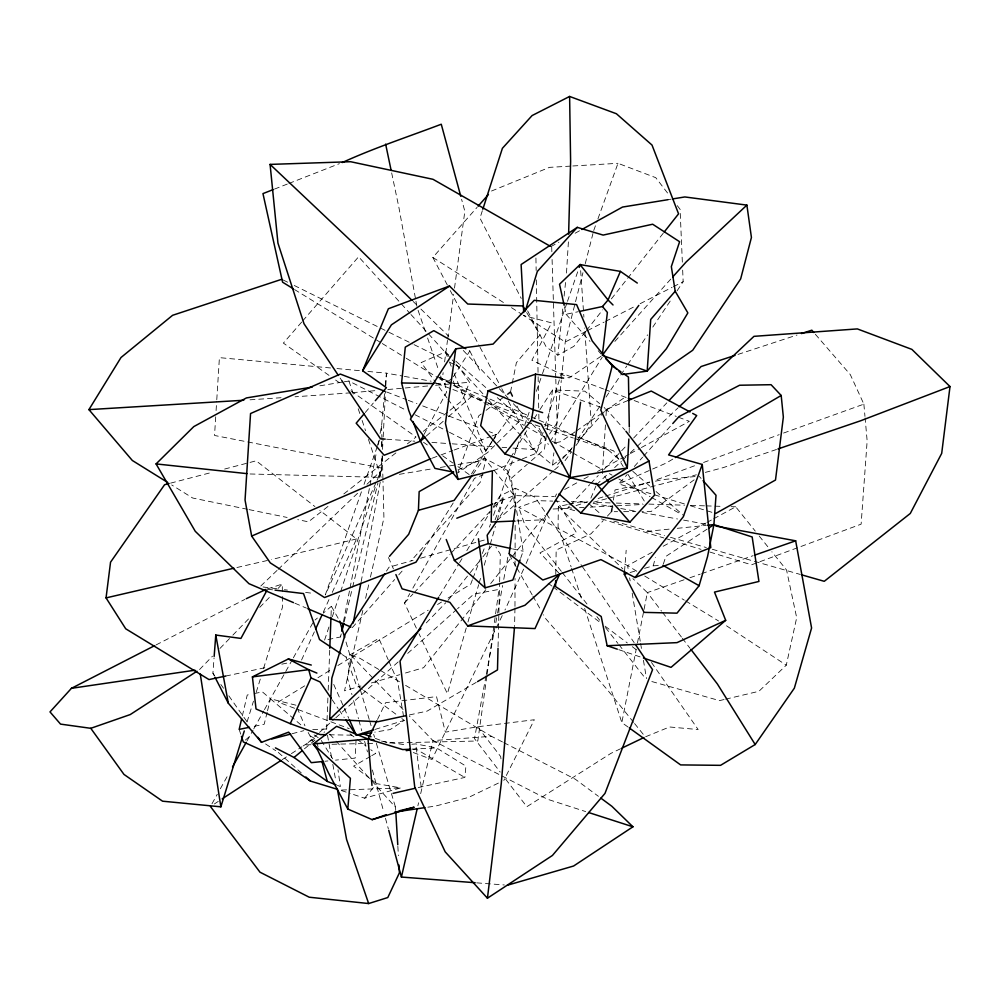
<?xml version="1.0" encoding="UTF-8"?>
<svg xmlns="http://www.w3.org/2000/svg" width="1000" height="1000" viewBox="0 0 1000 1000"><rect width="100%" height="100%" fill="white"/><g stroke="black" fill="none" stroke-linecap="round" stroke-linejoin="round"><path stroke-width="0.75" stroke-dasharray="5 3.75" d="M514.975 607.938L514.55 626.6M514.975 606.388L515.037 578.413M515.075 565.975L515.087 558.2M515.087 556.65L515.175 520.9M515.212 506.912L515.25 488.263L535.087 497.275L545.6 512.712M567.35 504.6L558.35 506.525L558.075 526.788L571.112 566.838M555.763 574.438L556.175 550.062L590.988 533.812L603.288 520.538M498.05 646.775L498.837 614.35M498.875 612.812L499.6 583.475M499.637 581.938L500.312 554.15L495.875 547.025M568.4 241.875L566.4 274.4M327.887 698L326.637 730.638L324.025 732.337M328.188 690.225L329.787 648.263M331.037 615.625L331.388 606.3L323.225 613.15M356.062 739.825L355.163 758.088L335.5 760.15M382.225 455.613L381.575 468.062L378.275 481.625M382.537 449.387L383.1 438.5M383.188 436.938L385.5 391.825M385.825 385.613L386.463 373.162L367.9 371.438M629.175 432.962L629.288 426.812M215.7 416.8L214.537 435.475L381.575 468.062L378.162 478.363M216.088 410.575L216.675 401.238M216.775 399.675L219.412 357.638L330.775 367.987M605.438 424.913L602.388 473.25L605.975 478.288M606.038 415.562L606.425 409.325L604.163 407.413M214.312 675.9L212.913 673.175L214.05 657.925M624.538 571.2L626.175 550.262M380.087 433.425L381.587 425.775L384.6 393.275M385.312 385.538L386.463 373.162L402.85 376.112M418.225 787.562L464.85 777.438L465.913 766.112L436.512 747.9L415.737 743.925L408.338 744.575M525 432.875L533.713 449.462L552.6 465.163L553.862 452.837M554.812 443.6L561.287 380.475M561.45 378.938L565.237 341.987L582.95 272.688M527.663 310.9L546.163 346.9L557.837 355.188L563.112 305.475M564.1 296.15L565.75 280.625M439.462 378.7L442.125 380.337L443.15 372.663M444.6 361.9L447.488 340.387M447.7 338.85L453.688 294.275M454.513 288.125L464.837 211.287L461.587 199.275M546.312 435.55L544.45 449.237L528.45 463.25M547.15 429.462L552.55 389.925L584.9 391.188L599.625 403.6M486.887 676.025L477.788 741L389.375 742.975M487.1 674.475L499.012 589.388L473.787 594.138L457.55 608.7M378.787 669.475L360.012 658.337L351.112 655.4L347.438 678L351.938 694.587M611.962 508.787L612.438 505.887M613.375 500.087L615.025 489.938L649.438 482.488M486.025 675.863L474.487 738.65L500.188 772.062M486.312 674.325L497.287 614.6M497.562 613.075L502.625 585.513M503.762 579.388L508.537 553.35M361.15 581.638L380.838 478.913M328.913 627.038L324.525 640.288L340.513 636.962L341.112 633.9M343.488 621.663L349.738 589.525M350.037 587.987L369.675 486.987M369.975 485.462L376.525 451.788M377.713 445.675L378.9 439.55M628.088 727.075L621.838 722.575L636.237 649.188M637.438 643.062L643.75 610.962M644.05 609.425L647.35 592.612L632.888 578.625M510.513 392.025L511.975 384.7M512.275 383.225L516.375 362.688L540.062 334.888L526.675 312.525M725.6 699.175L758.925 691.3L786.287 665.175L796.688 617.712L786.55 570.037L771.875 551.788M362.837 610.45L344.513 690.812L360.938 686.012M365.6 598.312L369.05 583.15M370.438 577.087L383.925 517.95L382.987 481.075M417.875 805.8L418.575 802.775M420.675 793.675L432.95 740.612L409.25 715.95M242.325 715.938L247.237 695.013L251.788 694.075M340.513 636.962L341.25 633.95M344.175 621.875L352.25 588.7M352.612 587.2L377.912 483.137M267.137 712.275L264.188 724.25L250.938 726.975M267.512 710.775L270.462 698.8L262.4 691.888L253.3 693.763M644.587 568.325L653.288 565.8L655.375 557.5M449.487 432.325L479.787 447.788L485.925 459.812L480.262 482.238L411.138 560.8M585.262 263.637L592.962 233.512M466.25 627.975L447.388 693.7L419.012 633.725M467.962 622L478.675 584.663M479.1 583.175L481.238 575.7M484.237 565.25L489.812 545.825M490.238 544.338L495.387 526.413M497.1 520.438L503.95 496.538L491.262 510.138M247.05 722L253.475 701.175M256.225 692.237L260.825 677.362M263.575 668.425L282.413 607.413L282.362 596.512M522.212 458.975L536.675 453.1L543.1 432.375M544.938 426.45L560.087 377.575M560.55 376.1L561.462 373.137L603.612 389.012M482.35 210.712L479.975 218.15L521.25 298.438M663.337 564.075L665.863 556.425L707.425 528.913M332.325 616.737L340.125 593.188M340.613 591.712L375.725 485.725M489.462 527.075L490.487 524.125M493.537 515.275L513.938 456.262M514.45 454.787L520.562 437.075M524.65 425.275L529.75 410.525M536.375 391.35L541.987 375.112M542.5 373.638L566.975 302.825M567.475 301.35L578.188 270.363M361.438 491.8L325.3 594.938L376.463 481.6M364.025 484.425L377.45 446.125M377.962 444.65L380.55 437.275M520.588 558.413L523.162 551.213L514.225 495.562L507.35 470.325L484.462 458.25L457.812 469.963M593.737 230.5L597.425 220.275M597.95 218.812L617.987 163.312L655.75 177.662L668.85 194.7M472.388 579.788L470.725 584.163L446.812 598.812M472.938 578.325L480.138 559.338M482.35 553.5L484.562 547.65M495.087 519.9L503.95 496.538M455.825 365.275L458.612 366.65L469.487 382.262L462.337 400.55L448.9 411.138M590.887 498.137L595.925 486.037M523.625 569.125L504.963 610.025M526.112 563.462L546.55 516.65M555.225 496.8L556.475 493.963M377.1 480.188L381.587 470.275L381.587 456.8M301.562 660.013L314.35 631.85M323.3 612.15L329.688 598.062M332.25 592.438L356.538 538.938L319.812 510.35M377.512 719.45L385.625 702.688L436.525 696.612L445.375 732.163L477.587 726.787L534.325 719.737L503.825 780.475M502.238 615.612L431.938 759.488L413.075 752.45M424.062 434.375L446.55 392.2L444.75 383.75L451.413 378.862M211.975 803.787L217.3 794.237M220.338 788.787L228.713 773.775M246.962 741.038L253.05 730.125M253.812 728.763L263.7 711.025M264.45 709.663L284.988 672.825M285.75 671.462L292.6 659.188M293.363 657.825L313.9 620.988M416.375 628.15L404.487 603.038L409.812 593.55M412.863 588.125L474.475 478.312L483.15 474.8M509.913 458.888L503.5 469.613L511.325 478.263L514.95 507.625M510.712 457.55L528.337 428.062M439.45 595.925L458.762 563.987M459.562 562.65L461.975 558.663M466.812 550.675L490.138 512.062M493.363 506.737L499.8 496.087L515.25 488.263M549.975 441.825L602.263 357.113M545.887 515.85L543.4 519.8L515.763 520.975M422.612 551.638L453.263 502.887M471.5 473.913L493.038 439.663M493.862 438.338L496.35 434.387L489.137 431.6M453.35 376.75L469.812 351L467.15 349.5M534.087 418.787L539.125 410.913M539.963 409.6L552.55 389.925L606.425 409.325L624.9 430.1M386.463 571.112L389.025 567.2L413.062 560.35M572.163 447.663L568.688 452.85L558.787 460.425M577.362 439.888L599.913 406.175M605.988 397.1L619.862 376.35M620.725 375.05L626.8 365.975M627.663 364.675L647.613 334.862M652.812 327.075L671.888 298.55M677.1 290.775L683.162 281.7L682.638 269.375M549.538 434.038L557.15 422.725L555.8 379.2M447.887 399.087L485.637 450.688L491.925 441.925M492.825 440.675L513.45 411.863L497.287 397.65M472.875 474.363L484.462 458.25L514.225 495.562L554.312 496.662M565.05 460.662L571.4 451.85M575.938 445.55L591.362 424.15L584.663 328.038M585.438 331.712L573.913 346.3L557.837 355.188M586.4 330.5L602.725 309.837M611.362 298.9L663.2 233.287M485.838 589.65L423.625 667.7L401.238 674.237M490.7 583.55L511.1 557.95M512.075 556.725L545.125 515.262M447.95 600.475L469.338 573.787M470.312 572.575L481.987 558.025M482.95 556.812L493.65 543.462M364.625 798.188L376.65 783.637L400.7 787.9L364.625 798.188L351.575 793.9M365.238 412.537L373.3 403.062M301.663 322.1L283.363 343.088L330.5 376.438M302.675 320.925L358.612 256.788L409.938 313.375M352.325 627.625L394.625 579.562M398.762 574.862L402.887 570.175M447.35 285.062L432.837 257.425L477.1 207.338M557.513 464.5L561.587 459.9M562.612 458.75L572.8 447.25M577.888 441.512L606.425 409.325L628.1 400.475M614.85 341.438L671.762 278M684.375 503.925L618.725 483.938L627.038 474.65M634.312 466.512L642.625 457.225M643.675 456.062L671.737 424.7M607.388 516.112L611.487 511.688L617.575 511.675M404.487 603.038L412.95 593.975M414.012 592.837L449.988 554.325M451.05 553.188L490.2 511.262M574.663 510.688L567.225 508.413L569.375 506.138M570.45 505L589.725 484.575M590.8 483.438L598.288 475.487M603.65 469.812L626.138 445.975M633.638 438.038L666.838 402.85M426.287 622.9L445.788 602.712M199.575 669.525L212.463 656.2M219.988 648.425L231.812 636.213M232.875 635.112L249 618.462M259.738 607.35L271.562 595.15M278 588.488L282.3 584.05L282.35 594.95M277.038 570.45L260.175 586.613L276.825 588.737M278.163 569.375L357.975 492.887M366.962 484.275L381.587 470.275M596.475 484.7L607.812 474.025M614.612 467.625L621.4 461.213M622.537 460.15L625.938 456.95M630.475 452.675L636.138 447.337M637.263 446.275L678.062 407.85M318.387 733.425L305.625 744.85L311.825 744.712M319.538 732.375L334.625 718.875M335.775 717.825L398.4 661.7M407.688 653.388L456.388 609.738M511.325 478.263L527.312 464.25M553.413 470.875L497.6 519.925L514.225 495.562L494.125 503.488M554.575 469.85L562.725 462.7M426.262 436.075L443.75 420.812M448.4 416.75L471.712 396.388M245.362 740.1L251.612 734.65M315.062 620.013L317.387 618.05M304.438 748.825L316.012 739.2L310.225 735.95M327.975 506.438L308.425 521.838L297.775 519.65M343.85 493.925L396.375 452.525M407.375 443.862L415.925 437.125M423.25 431.35L447.675 412.1M552.6 465.163L557.55 461.375M481.213 413.975L478.775 415.8L457.762 472.962L487.65 452.512L522.6 418.062L516.237 404.363M486.1 410.312L508.075 393.862M694.163 479.812L651.012 511.6L641.888 511.625M575.062 431.85L560.988 441.6L553.962 443.2M576.337 430.962L626.2 396.375M601.025 356.262L569.113 377.938L531.888 360.25L551.663 322.875L523.888 315.663M214.375 803.962L218.287 801.4M282.25 759.625L290.087 754.513M291.388 753.65L301.837 746.838M303.137 745.975L317.5 736.6M401.775 718.538L404.237 720.35L390.163 729.562L374.762 732.15M304.675 685.85L278.113 702.125L349.225 728.637M317.962 677.712L332.575 668.775M337.887 665.512L428.212 610.2M437.512 604.5L441.5 602.062M672.788 459.125L666.125 463.1L618.725 483.938M476.238 682.362L427.113 711.112L409.212 714.975M370.45 756.425L353.6 766.137L370.588 779.025M371.75 755.675L375.637 753.438L370.763 749.7M342.3 654.625L346.087 657.138L378.825 638.362L388.212 659.8M550.763 246.675L558.888 242.188M575.125 233.225L580.55 230.225M564.688 489.462L577.013 482.725M583.862 478.988L589.35 475.988M597.562 471.488L623.587 457.262M624.963 456.512L629.075 454.275M630.438 453.525L640.037 448.275M641.4 447.537L689.35 421.325L677.725 416.938M652.212 552.212L627.575 565.612L518.725 507.35L537.25 500.637L552.762 501.112M663.162 546.263L705.588 523.175M706.963 522.438L712.438 519.45M713.8 518.713L735.7 506.8L755.263 531.112M156.088 644.912L244.887 599.388M586.05 331.35L565.237 341.987L523.288 315.2M587.438 330.637L604.087 322.125M605.475 321.413L634.612 306.525M640.163 303.688L672.062 287.375M673.45 286.663L683.162 281.7M498.4 783.088L468.525 797.45L435.55 806.062L426.488 807.387M620.575 748.737L610.95 753.35L526.85 806.712L504 777.013M448.812 355.012L445.35 351.962L421.175 362.587L446.962 397.825M491.512 191.025L549.475 167.362L571.275 166.075M493.275 470.7L520.763 459.55M274.5 189.088L287.488 184M288.925 183.438L339.4 163.663M432.287 458.137L439.575 455.438M441.025 454.9L452.675 450.575M454.125 450.037L490.525 436.55M491.987 436.012L496.35 434.387M657.025 479.6L696.287 465.15M703.562 462.475L779.188 434.663M783.55 433.062L863.875 404.137L850.3 374.6L813.838 332.525M684.062 579.788L647.35 592.612L661.538 611.125M689.938 577.737L700.212 574.15M701.675 573.638L753.075 555.688M776.5 449.462L723.312 467.6L705.35 472.388M738.012 354.412L797.05 335.025M267.462 588.913L282.3 584.05M567.225 508.413L570.175 507.463M576.062 505.575L587.837 501.8M598.138 498.488L604.025 496.6M605.5 496.125L649.663 481.962M375.175 729.388L404.237 720.35M371.388 682.962L399.75 674.675M630.1 572.513L637.35 570.413M420.562 558.212L485.15 539.8M606.613 498.725L593.15 502.325L610.125 502.9M608.112 498.325L696.375 474.787M170.588 483.137L212.625 472.175M224.638 469.038L256.163 460.812L314.913 506.55M292.188 733.688L303.825 730.662M356.538 538.938L271.488 559.538M724.075 699.538L719.538 700.612L651.213 681.375M236.925 567.525L269.988 559.875M655.425 481.188L662.913 479.575L697.588 476.325M564.462 306.762L566.112 314.275L578.237 311.7M568.85 504.288L582.362 501.388L586.962 502.238M225.7 676.05L268.188 667.062M281.837 664.175L289.425 662.575M399.35 474.325L432.762 468.725M440.363 467.45L447.962 466.175M449.475 465.925L485.925 459.812M319.875 385.812L342.825 382.025M344.35 381.775L348.938 381.025L406.788 410.538M668.112 199.662L671.162 199.175M413.15 749.513L415.925 749.062L464.85 777.438M324.9 761.263L327.925 760.938M646.725 531.413L669.638 529.1M677.275 528.325L706.287 525.388M350.863 392.825L295.038 396.788M352.4 392.688L375.513 390.625M387.837 389.525L429.425 385.825M435.588 385.275L469.487 382.262M502.425 741.925L491.425 736.3L432.95 740.612L547.312 799.188L585.688 811.575M250.012 399.812L281.062 397.725M572.825 165.975L617.987 163.312M553.088 509.012L571.725 508.075M579.487 507.675L584.15 507.438M590.363 507.125L615.2 505.875M616.763 505.8L643.15 504.462M412 749.125L436.512 747.9M653.288 565.8L660.163 565.475M312.725 729.625L329.2 728.863M341.55 790.05L400.7 787.9M331.987 744.262L366.112 743.5M367.663 743.462L373.862 743.325M623.65 511.662L635.812 511.637M435.5 383.575L444.75 383.75M329.263 734.75L356.275 735.263M250.062 473.975L381.125 477.375L368.45 439.425M554.312 501.163L565.163 501.5M571.362 501.688L586.862 502.175M616.325 503.088L642.675 503.913M648.888 504.1L684.538 505.213M690.738 505.4L704.7 505.838M706.25 505.887L721.75 506.362M731.05 506.65L735.7 506.8M386.737 439.237L414.787 441.2M431.925 442.413L450.637 443.725M452.188 443.825L494.263 446.788M502.062 447.325L506.737 447.663M512.962 448.1L533.225 449.513L546.15 439.062L532.4 424.237M476.712 882.85L504.375 884.975M336.962 368.562L361.712 370.863M267.575 589.225L273.562 589.95M284.4 589.7L287.438 590.087M305.613 592.413L313.175 593.387M381.488 741.112L405.375 744.837M404.338 376.375L431.138 381.2M593.1 503.375L613.05 507.062M620.725 508.488L636.075 511.325M642.212 512.45L677.5 518.975M683.637 520.112L706.663 524.362M247.525 509.3L192.712 498.025L171.713 484.963M249.05 509.613L287.113 517.45M512.525 548.888L523.162 551.213M295.938 705.2L270.462 698.8L302.062 725.888M613.763 521.062L664.513 535.588M670.487 537.3L706.312 547.55M712.288 549.263L800.362 574.475M690.35 505.737L712.725 512.55M601.413 518.875L663.838 537.975M665.325 538.438L701 549.35M709.912 552.075L751.538 564.812L861.125 524.163L867.15 440.9L865.1 417.925M341.438 790.575L350.138 793.425M618.763 649.663L640.537 657.038M539.85 426.55L519.462 419.55L487.8 402.9M545.688 428.55L573.362 438.05M574.812 438.55L608.325 450.037L621.138 461.175M375.337 738.375L386.95 742.712M605.062 389.562L626.862 397.775M634.125 400.513L676.263 416.4M436.938 383.413L451.425 388.95M452.875 389.5L486.2 402.225M487.638 402.775L529.65 418.825M544.138 424.363L576.013 436.538M577.463 437.1L613.688 450.938L623.212 466.55M386.587 391.95L406.8 399.762M408.25 400.325L416.912 403.675M422.688 405.913L447.25 415.4M448.688 415.962L480.462 428.25M337.45 785.413L340.35 786.55L338 769.712M294.925 603.225L306.4 608.112M448.263 381.138L439.675 377.438L486.425 402.175M449.688 381.75L529.725 416.2M531.15 416.812L608.325 450.037M283.125 279.975L288.7 282.738M294.262 285.487L387.575 331.575M388.975 332.262L412.65 343.95M414.038 344.637L444.675 359.775M450.25 362.525L454.425 364.588M415.05 414.75L448.113 431.625M503.8 742.638L575.262 779.188L598.425 796.325M438.25 376.825L523.8 425.225M525.163 425.988L546.888 438.275M552.325 441.35L571.337 452.113M572.7 452.875L602.575 469.775M609.362 473.612L612.075 475.15M618.862 478.988L650.1 496.662M651.462 497.425L681.338 514.325M380.125 670.263L400.238 682.2M405.6 685.387L491.425 736.3M636.812 571.237L627.575 565.612L628.6 571.725M644.725 576.05L684.287 600.125M685.612 600.925L718.587 620.988M294.55 289.55L380.962 342.713M382.3 343.537L404.9 357.438M406.225 358.263L438.137 377.887M432.837 257.425L504.938 303.475M511.488 307.663L521.975 314.363M318.212 737.663L312.512 733.863M726.5 625.8L786.287 665.175M265.575 743.95L275.738 750.7M335.6 380.05L339.425 382.75M350.887 390.863L415.863 436.85M423.512 442.25L427.337 444.963M442.625 455.775L452.812 462.987M457.912 466.6L471.925 476.512M362.438 689.45L356.287 684.9L346.087 657.138M363.663 690.362L396.863 714.9M548.138 583.225L551.85 586.025M553.088 586.95L600.112 622.425M605.062 626.163L627.337 642.962M632.288 646.7L636 649.5M371.8 779.95L376.65 783.637M350 733.838L356.112 738.512M357.325 739.438L365.875 745.975M632.788 471.312L651.425 487.512M656.087 491.562L684.05 515.862M588.663 503.512L601.587 514.825M455.737 361.1L488.062 389.525M278.275 752.4L296.675 768.8M297.825 769.825L301.275 772.9M558.35 506.525L622.875 568.938M413.137 301.45L416.475 304.713M420.925 309.075L448.775 336.3M463.25 350.45L508.075 398M351.112 655.4L403.875 710.337M558.688 572.9L539.987 552.888L576.538 532.788L555.9 499.25M513.362 403.7L531.35 423.088M410.988 314.538L454.975 363.038M456.025 364.188L487.45 398.825M488.488 399.988L536.675 453.1M329.775 734.125L334.988 739.925M336.037 741.087L370.487 779.438M371.525 780.6L395.538 807.325L395.725 810.438M699.087 476.188L701.087 478.425M566.112 314.275L590.013 341.413M598.2 350.737L601.275 354.237M759.163 535.988L767.962 546.925M633.6 722.337L607.25 689.638L545.8 618.787L543.525 614.775M634.575 723.55L645.312 736.875L669.513 726.975L698.162 729.55L651.388 662.3M561.312 571.312L524.825 524.85L518.725 507.35M562.275 572.537L589.15 606.763M596.838 616.55L599.712 620.212M605.475 627.55L617.95 643.45M618.913 644.663L645.8 678.9M477.587 726.787L500.675 756.538L501.262 761.025M677.288 205.662L680.088 209.312L682.387 263.212M662.487 612.35L681.413 637.038M682.35 638.275L689.925 648.15M212.913 673.175L214.675 675.688M220.863 684.488L223.512 688.263M228.812 695.812L248.25 723.475M546.487 514L581.55 565.45M582.425 566.737L634.15 642.638M332.113 699.7L338.15 708.587M339.012 709.862L344.2 717.487M340.112 378.038L341.825 380.625M321.287 740.462L332.688 758.8M627.987 474.363L644.675 501.7M539.075 428.275L548.337 444.462M509.3 554.688L516.15 566.7M516.912 568.038L532.112 594.75M532.875 596.075L540.487 609.438M331.388 606.3L338.237 618.413M308.163 732.5L313.163 741.575M450.262 290.587L479.288 345.838M480.012 347.225L501.062 387.287M501.788 388.675L505.412 395.575M508.312 401.1L524.275 431.5M469.812 351L479.575 370.188M333.713 684.412L348.762 718.312M388.837 661.225L397.6 681.237L403.725 717.337M297.137 707.95L304.938 725.788M388.462 557.487L393.413 568.888M445.35 351.962L448.85 360.55M449.438 361.975L451.188 366.275M454.113 373.425L485.637 450.688M418.088 310.325L425.6 332.2M427.6 338.038L438.612 370.125M440.613 375.962L442.125 380.337M348.938 381.025L353.325 394.162M358.212 408.762L360.163 414.6M362.113 420.438L365.525 430.662M239.163 729.4L240.987 734.963M571.6 568.325L582.225 600.95M584.637 608.362L621.838 722.575M346 641.963L359.837 688.15M360.288 689.638L369.212 719.425M369.65 720.913L371.438 726.875M373.675 734.325L374.562 737.3M376.35 743.263L395.538 807.325M453.4 381.012L454.712 385.475M353.575 700.625L358.475 718.713M358.888 720.225L361.75 730.775M364.613 741.338L367.475 751.888M372.375 769.987L383.825 812.212M385.462 818.238L388.325 828.8M316.825 742.212L318.025 746.737M391.662 172.913L398.963 207.738L415.688 299.738M327.488 735.238L331.7 758.225M332.825 764.362L335.913 781.225M415.962 301.275L417.088 307.4M629.625 577.825L630.138 580.887M632.175 593.1L640.362 641.95M640.612 643.487L641.637 649.587M643.438 660.275L646.5 678.6M421.188 786.888L415.737 743.925M863.875 404.137L864.963 416.4M580.662 270.663L583.9 317.175M397.85 846.3L398.4 855.65M551.7 247.075L551.85 251.737M552.087 259.5L555.75 377.65M381.587 425.775L381.938 439.6M381.975 441.138L382.163 448.812M382.362 456.5L382.95 479.538M535.925 258.012L536.163 270.512M536.325 279.887L538.1 375.175M538.125 376.737L538.7 407.975M538.812 414.225L538.938 420.475M381.587 441.825L381.587 449.312"/><path stroke-width="1.5" d="M555.662 580.525L555.55 586.613L601.2 616.487L607.137 645.725L617.3 649.175M498.013 648.312L497.488 669.925L477.562 681.587M568.612 234.15L570.612 161.513L569.612 96.45L616.4 113.737L652.013 145.062L678.562 213.837L664.163 232.062M329.787 648.263L330.975 617.175M389.475 556.325L408.663 534.312L418.425 510.3L419.15 491.613L453.75 472.075M406.238 715.612L377.9 721.712L329.65 719.35L331.85 678.1L345.4 633.725L384.75 573.725M628.85 439.025L627.3 467.875L599.913 485.087L569.888 477.625L504.9 453.875L480.662 425.613L488.075 390.8L535.538 374.162L563.625 378.125M535.538 374.162L533.225 409.712L531.425 420.225L504.9 453.875M624.538 571.2L624.312 574.2L644.1 612.375L677 613.162L699.112 585.7L707.575 556.462L713.925 524.612L716.012 495.262L703.075 480.675M214.163 656.4L215.775 635.05L240.925 638.413L266.825 590.588M514.412 628.15L501.25 783.75L487.438 898.2L552.425 855.462L604.987 793.4L652.562 669.65L635.913 645.212M399.225 810.812L414.15 807.212L372.188 819.65L347.8 809.05L350.412 778.325L313.2 744L336.613 726.325L368.05 739.013L402.8 749.587L410.462 749.2M411.375 417.362L408.713 410.363L401.587 382.962L405.288 347.125L433.8 330.65L465.812 348.738M602.475 353.862L607.388 312.425L602.487 306.537L579.75 311.375M679.188 406.775L753.975 336.337L857.35 328.913L911.862 349.375L950 386.55L941.7 453.375L910.288 513.462L824.25 581.312L801.85 574.9M225.7 676.05L209.013 679.575L125.725 628.8L106.05 597.9L110.55 562.188L164.587 484.712L169.088 483.537M515.138 509.162L509.137 553.85L542.825 580.013L600.913 559.612L635.062 577.537L710.788 547.663L702.25 464.462L668.575 454.913L696.7 415.562L692.688 413.4M620.975 371.875L612.25 365.85L592.188 340.9L576.613 304.613L534.225 300.312L493.088 344.087L455.775 348.812L445.425 423.275L458.075 479.425L492.388 470.812L491.188 522.025L514.225 521.038M580.575 402.35L569.888 477.625L546.712 514.525M611.487 511.688L611.962 508.787M353.212 623.025L360.85 583.162M341.7 630.837L343.188 623.188M475.175 882.725L401.413 877.05L417.175 808.838M241.612 718.925L239.163 729.4L249.462 727.275M341.975 630.925L343.812 623.387M612.25 365.85L600.812 410.1L627.3 467.875L569.888 477.625L541.3 424.188L531.425 420.225M525.237 311.238L537.312 271.475L577.288 227.362L603.138 235.087L652.65 224.225L679.613 241.725L671.338 266.6L675.2 291.238L687.862 312.913L666.338 348.812L647.188 371.112L622.337 374.525L619 371.337M154.7 645.625L71.45 688.312L50 711.912L60.538 724.112L90.775 728.312L123.975 774.425L162.562 801.188L220.863 806.825L244.288 730.938M482.837 209.225L502.4 148.3L532.087 115.562L569.612 96.45M579.212 267.413L580.225 264.462M520.075 559.85L512.85 580.025L485.062 587.837L454.4 560.462L446.238 539.5M702.25 464.462L683.25 516.838L635.062 577.537M375.312 400.688L386.4 387.663L362.65 370.763L388.387 308.738L449.513 286.025L467.738 304.025L522.737 305.938L524.312 308.575M637.3 283.05L620.413 271.388L608.05 300L602.487 306.537M315.625 629.038L322.013 614.963M290.262 723.662L310.975 677.913L308.7 669.675L288.363 658.962L252.413 676.888L256.025 708.975L290.262 723.662L320.25 734.575L326.262 734.688M376.838 720.85L368.05 739.013L371.975 785.425M364.237 413.713L356.175 423.188L384.162 455.238L420.438 441.175L423.338 435.725M232.512 766.963L246.2 742.4M438.65 597.263L400.025 661.162L414.738 787.013L445.2 851.862L487.438 898.2M167.775 482.512L132.338 460.487L88.925 409.625L121 357.512L172.6 315.3L281.737 279.288M362.65 370.763L391.4 324.85L449.513 286.025M421.788 552.95L415.988 562.175L324.525 597.537L270.338 562.925L251.663 536.075L245.05 500.025L250.55 413.537L340.363 374.075L385.138 391.388M455.775 348.812L410.412 419.175L458.075 479.425M496.775 521.138L487.163 535.2L488.212 543.587L511.012 548.55M629.338 727.975L680.625 764.912L720.55 765.337L755.188 744.525L794.35 688.162L811.587 627.987L795.662 540.812L715.863 526.075M471.987 475.6L454.15 500.387L418.425 510.3M602.3 355.4L638.812 305.4M675.2 291.238L650.7 319.462L647.188 371.112L603.75 355.9M478.125 206.175L488.425 194.525M672.8 276.85L686.25 261.863L746.888 205.113L751.425 237.45L740.662 278.913L692.7 350.262L628.763 394.6M625.925 431.25L648.988 461.037L608.675 482.075L580.812 513.013L559.062 493.938M672.775 423.537L679.013 416.562L739.587 385.238L771.075 384.7L781.188 395.475L783.35 417.1L775.5 480.025L715.713 513.462M580.812 513.013L629.875 522.175L654.587 495.075L648.988 461.037M668.988 400.575L701.112 366.525L735.062 355.375M420.875 628.513L380.8 670L329.65 719.35M293.488 602.612L248.988 583.7L195.25 531.287L156.075 463.913L193.812 426.587L246.438 397.925L312.225 387.075M620.413 271.388L580.025 264.587L559.525 284.237L564.138 305.262M453.2 472.05L434.95 468.387L420.438 441.175L425.1 437.1M707.812 525.225L713.925 524.612L752.163 536.975L758.938 581.45L714.488 592.1L725.688 620.325L671.025 667.362L643.438 658.025M275.425 747.875L294.025 757.475L302.125 750.738M508.075 393.862L510.513 392.025L512.425 396.138M577.288 227.362L521.112 264.525L523.725 312.562M708.725 528.05L713.925 524.612M600.862 798.138L611.838 806.263L632.938 826.8L573.612 866.012L507.45 885.212M222.2 798.838L280.95 760.475M196.962 671.225L130.25 714.562L90.775 728.312M675.462 457.525L781.188 395.475M581.9 229.488L622.513 207.062L668.112 199.662M454.4 560.462L480.037 546.413L488.212 543.587M246.275 598.675L265.988 589.388M621.938 748.088L643.938 737.537M725.688 620.325L677 642.638L607.137 645.725M460.775 196.275L441.262 124.237C408.15 136.8 374.538 147.8 342.287 162.537M251.663 536.075L430.838 458.675M628.1 400.475L651.225 391.05L690.013 411.95M456.788 518.212L492.688 504.062M273.062 189.65L262.962 193.6L282.587 282.188L293.225 288.738M950 386.55L860.738 420.737L777.987 448.95M215.012 677.262L228.312 703.188L261.5 742.325L288.663 732.15L311.275 762.688L323.387 761.413M467.675 625.9L524.95 605.262L559.725 574.012L535.013 628.575L467.675 625.9L449.837 602.3L402.088 588.825L395.9 574.575M372.188 819.65L386.238 814.725M754.55 555.175L795.662 540.812M801.475 333.575L811.812 330.188L813.838 332.525M210.45 806.513L259.988 872.188L309.212 897.212L368.663 903.55L387.788 897.55L399.425 872.8L398.963 865M373.725 729.837L356.275 735.263L371.675 732.675M624.312 574.2L627.212 573.35M271.812 738.988L290.738 734.062M106.05 597.9L233.912 568.212M393.062 793.35L415.262 788.25M672.675 198.925L684.837 196.95L746.888 205.113M406.213 750.625L410.375 749.963M71.45 688.312L194.95 670.2M394.775 812.038L424.975 807.613M252.413 676.888L308.7 669.675L316.9 673.075M243.8 400.238L88.925 409.625M338.387 375.45L304.012 323.75L277.95 243.113L270.087 164.4L350.625 161.713L432.987 179.3L550.35 246.3M401.587 382.962L433.963 383.55M385.175 439.125L380.5 438.8L341.825 380.625M156.075 463.913L246.988 473.638M275.062 590.125L303.525 593.575L319.55 639.538L341.037 653.787M374.012 739.95L368.05 739.013L313.2 744L317.762 750.288L328.375 772.7L347.8 809.05M288.363 658.962L311.288 665.062M241.45 736.35L243.287 741.925L272.975 755.275L310.475 781.1L337.038 789.2M542.65 412.638L533.225 409.712L488.075 390.8M588.638 812.525L632.938 826.8M362.275 733.512L370.988 736.762M628.312 398.325L631.213 399.425M294.025 757.475L327.3 781.425L336 784.837M307.838 608.713L350.9 627.025M310.975 677.913L320.025 681.925L331.25 698.438M662.913 565.35L699.112 585.7M623.462 373.6L628.45 377.05L629.288 426.812M305.875 777L310.475 781.1M270.087 164.4L357.45 247L412.025 300.363M605.638 358.587L616.775 369.212M613.025 304.975L608.05 300L580.025 264.587M629.875 522.175L596.062 483.338M690.875 649.375L717.362 683.938L755.188 744.525M606.875 479.55L608.675 482.075M257.962 737.3L261.5 742.325M345.925 720.025L355.412 733.988M349.387 719.725L355.65 733.85M412.975 421.562L420.438 441.175M368.663 903.55L346.587 839.475L337.312 788.888M339.75 621.1L344.663 637.487M388.738 830.3L401.413 877.05M322.062 761.825L327.3 781.425M478.438 538.775L485.062 587.837M385.637 144.137L391.025 169.875M215.775 635.05L228.312 703.188M200.287 674.15L220.863 806.825M395.812 812L397.762 844.737"/></g></svg>
